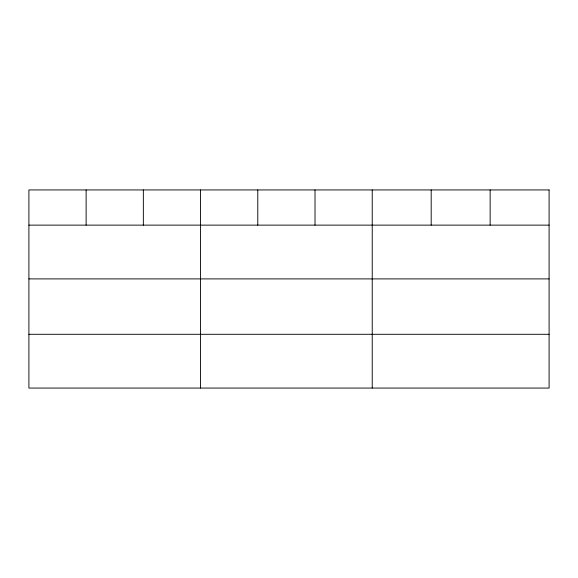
<?xml version="1.0" encoding="UTF-8"?>
<svg xmlns="http://www.w3.org/2000/svg" width="578" height="578" viewBox="0 0 578 578"><rect width="100%" height="100%" fill="white"/><g stroke="black" fill="none" stroke-linecap="round" stroke-linejoin="round"><path stroke-width="0.87" d="M28.9 225.131L549.1 225.131M28.9 278.899L549.1 278.899M28.9 334.294L549.1 334.294M490.144 189.938L490.144 225.131M431.188 189.938L431.188 225.131M372.232 189.938L372.232 388.062M315.01 189.938L315.01 225.131M257.788 189.938L257.788 225.131M200.566 189.938L200.566 388.062M143.344 189.938L143.344 225.131M86.122 189.938L86.122 225.131M549.1 189.938L28.9 189.938L28.9 388.062L549.1 388.062L549.1 189.938"/></g></svg>
